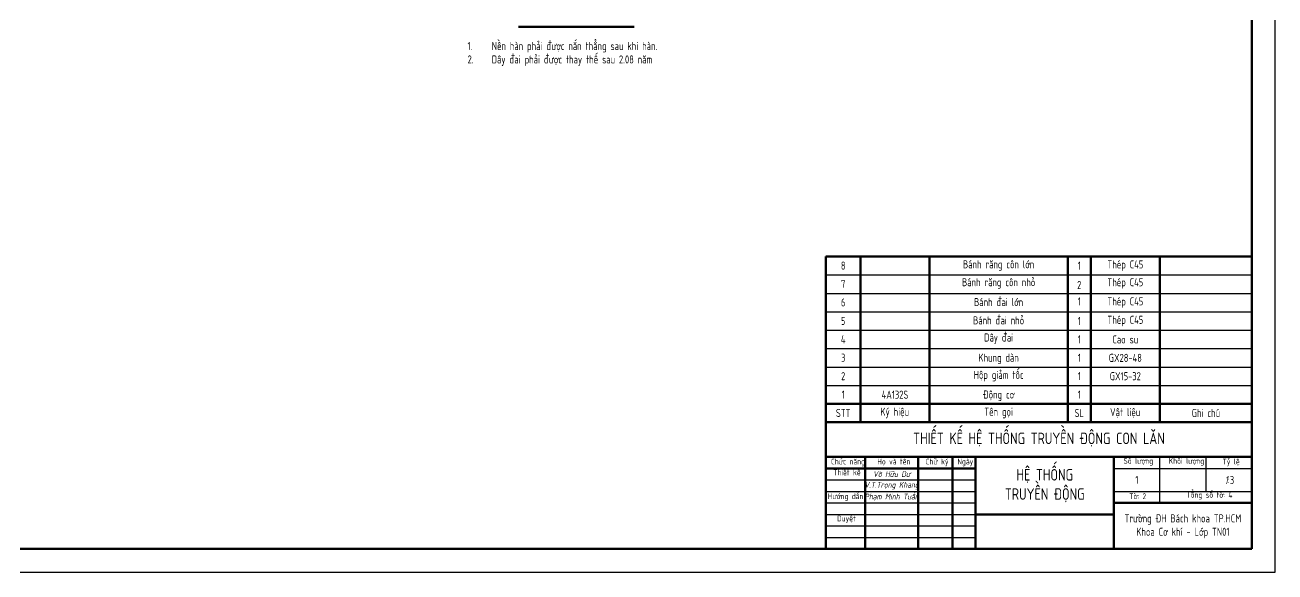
# Model space of a CAD drawing. Header units: millimetres. Extents: x -2161 to -582, y -4625 to -3434.
# Drawn here: x -1515 to -972, y -4275 to -4037 of the extents above; entities that cross this region are included whole.
import ezdxf

# ---------------------------------------------------------------- set-up
doc = ezdxf.new("R2010")
doc.units = ezdxf.units.MM
doc.header["$LTSCALE"] = 0.5
for name, color, linetype, lineweight in [('A.Net Dam Co Ban', 7, 'Continuous', 50), ('AM_0', 7, 'Continuous', 50), ('AM_0N', 7, 'Continuous', 50), ('AM_4', 3, 'Continuous', 25), ('duong_dam', 7, 'Continuous', 50), ('duong_manh', 3, 'Continuous', 25), ('TEXT', 7, 'Continuous', 25)]:
    doc.layers.add(name, color=color, linetype=linetype, lineweight=lineweight)
doc.styles.add('MyTemplate', font='tcvn+7284-2003i.ttf', dxfattribs={"width": 0.8, "height": 3.5})
doc.styles.get("Standard").update_dxf_attribs({"font": 'tcvn+7284-2003i.ttf', "width": 0.8, "height": 3.5})
doc.styles.add('TCVN', font='tcvn+7284-2003i.ttf', dxfattribs={"width": 0.8, "height": 3.5})

msp = doc.modelspace()

# ---------------------------------------------------------------- linework, layer by layer
at = {"layer": 'A.Net Dam Co Ban', "lineweight": 50}
msp.add_line((-1167.32, -4209.74), (-1167.32, -4137.74), dxfattribs=at)
at = {"layer": 'AM_0'}
for p, q in [((-982.32, -4264.74), (-982.32, -3443.74)), ((-1300.9, -4038.01), (-1250.68, -4038.01)), ((-1167.32, -4264.74), (-1167.32, -4209.74)), ((-982.32, -4244.74), (-982.32, -4264.74)), ((-982.32, -4264.74), (-2141.32, -4264.74)), ((-1150.32, -4264.74), (-1167.32, -4264.74))]:
    msp.add_line(p, q, dxfattribs=at)
at = {"layer": 'AM_0N'}
msp.add_line((-1167.32, -4137.74), (-982.32, -4137.74), dxfattribs=at)
at = {"layer": 'AM_4'}
for p, q in [((-972.32, -4274.74), (-972.32, -3433.74)), ((-2161.32, -4274.74), (-972.32, -4274.74))]:
    msp.add_line(p, q, dxfattribs=at)
at = {"layer": 'AM_4', "lineweight": 25}
for p, q in [((-1167.32, -4145.74), (-982.32, -4145.74)), ((-1167.32, -4153.74), (-982.32, -4153.74)), ((-1167.32, -4161.74), (-982.32, -4161.74)), ((-1167.32, -4169.74), (-982.32, -4169.74)), ((-1167.32, -4177.74), (-982.32, -4177.74)), ((-1167.32, -4185.74), (-982.32, -4185.74)), ((-1167.32, -4193.74), (-982.32, -4193.74))]:
    msp.add_line(p, q, dxfattribs=at)
at = {"layer": 'duong_dam', "lineweight": 50}
for p, q in [((-1152.32, -4137.74), (-1152.32, -4209.74)), ((-1122.32, -4137.74), (-1122.32, -4209.74)), ((-1062.32, -4137.74), (-1062.32, -4209.74)), ((-1052.32, -4137.74), (-1052.32, -4209.74)), ((-1022.32, -4209.74), (-1022.32, -4137.74)), ((-1167.32, -4201.74), (-1152.38, -4201.74)), ((-1167.32, -4209.74), (-982.32, -4209.74))]:
    msp.add_line(p, q, dxfattribs=at)
at = {"layer": 'duong_dam'}
for p, q in [((-1152.38, -4201.74), (-1122.38, -4201.74)), ((-1122.38, -4201.74), (-1062.32, -4201.74)), ((-1062.32, -4201.74), (-1052.32, -4201.74)), ((-1052.32, -4201.74), (-1022.32, -4201.74)), ((-1022.32, -4201.74), (-982.32, -4201.74)), ((-1167.32, -4224.74), (-982.32, -4224.74)), ((-1150.32, -4264.74), (-1150.32, -4224.74)), ((-1127.32, -4264.74), (-1127.32, -4224.74)), ((-1112.32, -4264.74), (-1112.32, -4224.74)), ((-1102.32, -4264.74), (-1102.32, -4224.74)), ((-1042.32, -4264.74), (-1042.32, -4224.74)), ((-1167.32, -4229.74), (-1102.32, -4229.74)), ((-1042.32, -4244.74), (-982.32, -4244.74)), ((-1102.32, -4249.74), (-1042.32, -4249.74))]:
    msp.add_line(p, q, dxfattribs=at)
at = {"layer": 'duong_manh'}
for p, q in [((-1022.32, -4244.74), (-1022.32, -4224.74)), ((-1002.32, -4224.74), (-1002.32, -4239.74)), ((-1042.32, -4229.74), (-982.32, -4229.74)), ((-1042.32, -4239.74), (-982.32, -4239.74))]:
    msp.add_line(p, q, dxfattribs=at)
at = {"layer": 'duong_manh', "lineweight": 25}
for p, q in [((-1167.32, -4234.74), (-1102.32, -4234.74)), ((-1167.32, -4239.74), (-1102.32, -4239.74)), ((-1167.32, -4244.74), (-1102.32, -4244.74)), ((-1167.32, -4249.74), (-1102.32, -4249.74)), ((-1167.32, -4254.74), (-1102.32, -4254.74)), ((-1167.32, -4259.74), (-1102.32, -4259.74))]:
    msp.add_line(p, q, dxfattribs=at)

# ---------------------------------------------------------------- texts
at = {"char_height": 2.5, "attachment_point": 5}
for s, insert in [('{\\fTCVN 7284|b0|i1|c0|p34;Võ Hữu Dư}', (-1138.82, -4232.24)), ('{\\fTCVN 7284|b0|i1|c0|p34;V.T.Trọng Khang}', (-1138.82, -4237.24)), ('{\\fTCVN 7284|b0|i1|c0|p34;Phạm Minh Tuấn}', (-1138.82, -4242.24))]:
    msp.add_mtext_dynamic_manual_height_columns(s, width=23, gutter_width=17.5, heights=[0], dxfattribs=dict(at, insert=insert))
at = {"layer": 'A.Net Dam Co Ban', "lineweight": 50, "char_height": 3.5, "attachment_point": 5, "style": 'TCVN'}
for s, width, gutter_width, insert in [('8', 14.9447, 15, (-1159.85, -4141.69)), ('Bánh răng côn lớn', 60.0553, 15, (-1092.35, -4141.65)), ('1', 10, 15, (-1057.32, -4141.7)), ('Thép C45', 30, 15, (-1037.32, -4141.71)), ('Bánh răng côn nhỏ', 60.0553, 15, (-1092.35, -4149.43)), ('Thép C45', 30, 15, (-1037.33, -4149.44)), ('7', 14.9447, 15, (-1159.85, -4149.69)), ('2', 10, 15, (-1057.36, -4150.15)), ('6', 14.9447, 15, (-1159.85, -4157.69)), ('Bánh đai lớn', 60.0553, 15, (-1092.35, -4157.53)), ('1', 10, 15, (-1057.33, -4157.26)), ('Thép C45', 30, 15, (-1037.32, -4157.76)), ('Bánh đai nhỏ', 60.0553, 15, (-1092.35, -4165.47)), ('Thép C45', 30, 15, (-1037.32, -4165.76)), ('5', 14.9447, 15, (-1159.85, -4165.69)), ('1', 10, 15, (-1057.32, -4165.74)), ('4', 14.9447, 15, (-1159.85, -4173.69)), ('Dây đai', 60.0553, 15, (-1092.35, -4173.44)), ('1', 10, 15, (-1057.32, -4173.74)), ('Cao su', 30, 15, (-1037.32, -4173.76)), ('3', 14.9447, 15, (-1159.85, -4181.69)), ('Khung dàn', 60.0553, 15, (-1092.35, -4182.2)), ('1', 10, 15, (-1057.32, -4181.74)), ('GX28-48', 30, 15, (-1037.32, -4181.76)), ('2', 14.9447, 15, (-1159.85, -4189.69)), ('Hộp giảm tốc', 60.0553, 15, (-1092.35, -4189.67)), ('1', 10, 15, (-1057.32, -4189.69)), ('GX15-32', 30, 15, (-1037.32, -4189.71)), ('1', 14.9447, 15, (-1159.85, -4197.69)), ('Động cơ', 60.0553, 15, (-1092.35, -4198.2)), ('1', 10, 15, (-1057.32, -4197.69)), ('STT', 14.9447, 17.5, (-1159.85, -4205.67)), ('Ký hiệu', 29.8564, 17.5, (-1137.45, -4205.69)), ('Tên gọi', 60.0553, 17.5, (-1092.35, -4205.69)), ('SL', 10, 17.5, (-1057.32, -4205.69)), ('Vật liệu', 29.8564, 17.5, (-1037.39, -4205.69)), ('Ghi chú', 40, 17.5, (-1002.32, -4205.69))]:
    msp.add_mtext_dynamic_manual_height_columns(s, width=width, gutter_width=gutter_width, heights=[0], dxfattribs=dict(at, insert=insert))
at = {"layer": 'AM_0', "attachment_point": 5, "style": 'MyTemplate'}
for s, width, insert, char_height in [('4A132S', 29.9447, (-1137.35, -4197.74), 3.5), ('THIẾT KẾ HỆ THỐNG TRUYỀN ĐỘNG CON LĂN', 185, (-1074.82, -4217.24), 5), ('HỆ THỐNG \\PTRUYỀN ĐỘNG', 60, (-1072.32, -4237.24), 5), ('Hướng dẫn', 17, (-1158.82, -4242.24), 2.5)]:
    msp.add_mtext_dynamic_manual_height_columns(s, width=width, gutter_width=17.5, heights=[0], dxfattribs=dict(at, insert=insert, char_height=char_height))
at = {"layer": 'duong_dam'}
for s, width, gutter_width, heights, insert, char_height, attachment_point in [('\\pi2.42507;Chức năng', 17.291, 14.87, [0], (-1167.56, -4225.54), 2.5, 1), ('\\pi2.41143;Họ và tên', 17.291, 14.87, [0], (-1147.45, -4225.54), 2.5, 1), ('\\pi4.49249;Chữ ký', 17.291, 14.87, [0], (-1128.53, -4225.54), 2.5, 1), ('\\pi3.2334;Số lượng', 17.291, 14.87, [0], (-1041.31, -4225.25), 2.5, 1), ('\\pi2.17052;Khối lượng', 17.291, 14.87, [0], (-1020.62, -4225.25), 2.5, 1), ('\\pi5.60613;Tỷ lệ', 17.291, 14.87, [0], (-1000.67, -4225.54), 2.5, 1), ('\\pi3.36522;Thiết kế', 17.291, 14.87, [0], (-1167.56, -4230.25), 2.5, 1), ('\\pi11.55943;Tổng số tờ: 4', 39.928, 14.87, [3.48], (-1022.32, -4239.98), 2.5, 1), ('\\pi5.69098;Tờ: 2', 17.291, 14.87, [0], (-1041.31, -4240.59), 2.5, 1), ('\\pi5.06295;Duyệt', 17.291, 14.87, [0], (-1167.56, -4250.25), 2.5, 1), ('Trường ĐH Bách khoa TP.HCM\\PKhoa Cơ khí - Lớp TN01', 78.3828, 17.5, [0], (-1012.32, -4254.89), 3.5, 5)]:
    msp.add_mtext_dynamic_manual_height_columns(s, width=width, gutter_width=gutter_width, heights=heights, dxfattribs=dict(at, insert=insert, char_height=char_height, attachment_point=attachment_point))
at = {"layer": 'duong_dam', "style": 'TCVN'}
for s, width, gutter_width, insert, char_height, attachment_point in [('\\pi5.69174;Ngày', 17.291, 14.87, (-1115.94, -4225.54), 2.5, 1), ('1', 20, 17.5, (-1032.32, -4234.74), 3.5, 5)]:
    msp.add_mtext_dynamic_manual_height_columns(s, width=width, gutter_width=gutter_width, heights=[0], dxfattribs=dict(at, insert=insert, char_height=char_height, attachment_point=attachment_point))
at = {"layer": 'duong_dam', "insert": (-992.1, -4234.79), "char_height": 3.5, "width": 9.0382, "attachment_point": 5, "style": 'TCVN'}
msp.add_mtext('{\\fTCVN 7284|b0|i1|c163|p34;1}:3', dxfattribs=at)
at = {"layer": 'TEXT', "insert": (-1326.48, -4044.58), "char_height": 3.5, "attachment_point": 1, "style": 'TCVN'}
msp.add_mtext_dynamic_manual_height_columns('\\pi-10.5,l14,t14;1.^INền hàn phải được nắn thẳng sau khi hàn. \\P2.^IDây đai phải được thay thế sau 2.08 năm', width=192.9022, gutter_width=20, heights=[0], dxfattribs=at)

doc.saveas('drawing.dxf')
